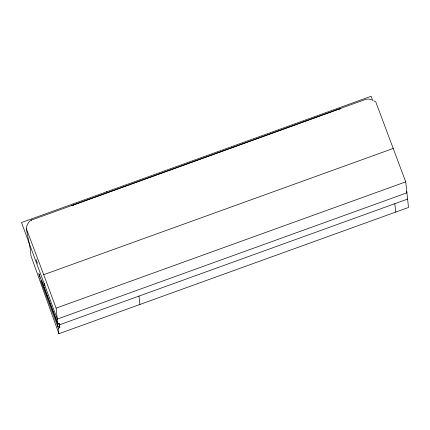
<?xml version="1.0" encoding="UTF-8"?>
<svg xmlns="http://www.w3.org/2000/svg" width="430" height="430" viewBox="0 0 430 430"><rect width="100%" height="100%" fill="white"/><g stroke="black" fill="none" stroke-linecap="round" stroke-linejoin="round"><path stroke-width="0.64" d="M373.718 100.706L375.815 102.034L405.721 181.863L408.5 207.459L58.889 333.728L30.917 255.673L30.39 249.588L26.203 228.308C27.02 225.073 28.364 221.149 31.815 219.94M337.158 109.795L340.27 108.656L71.278 205.809L73.75 204.933M31.159 220.176L366.048 99.222L368.65 99.018L371.627 99.739M26.203 228.308L43.709 274.695L393.321 148.42M58.889 333.728L58.281 328.138L59.834 327.574L59.394 323.521L57.84 324.08L56.11 308.138L405.721 181.863M57.561 324.22L59.114 323.656L59.394 326.219L57.84 326.779L57.448 323.183L41.662 280.602M59.534 324.784L407.592 199.074M106.468 191.855L106.828 191.742M38.673 273.147L57.84 324.08M372.724 100.625L371.112 96.272L21.5 222.541L57.303 319.092L406.909 192.817L406.452 191.581M43.709 274.695L56.11 308.138M59.136 325.687L59.834 327.574M40.753 280.704L58.281 328.138M36.125 259.553L37.41 263.375M44.043 283.101L44.897 285.644M39.764 277.871L39.904 278.296M39.442 276.845L39.098 274.329M394.799 203.691L395.707 212.076M138.987 296.087L139.9 304.472"/></g></svg>
